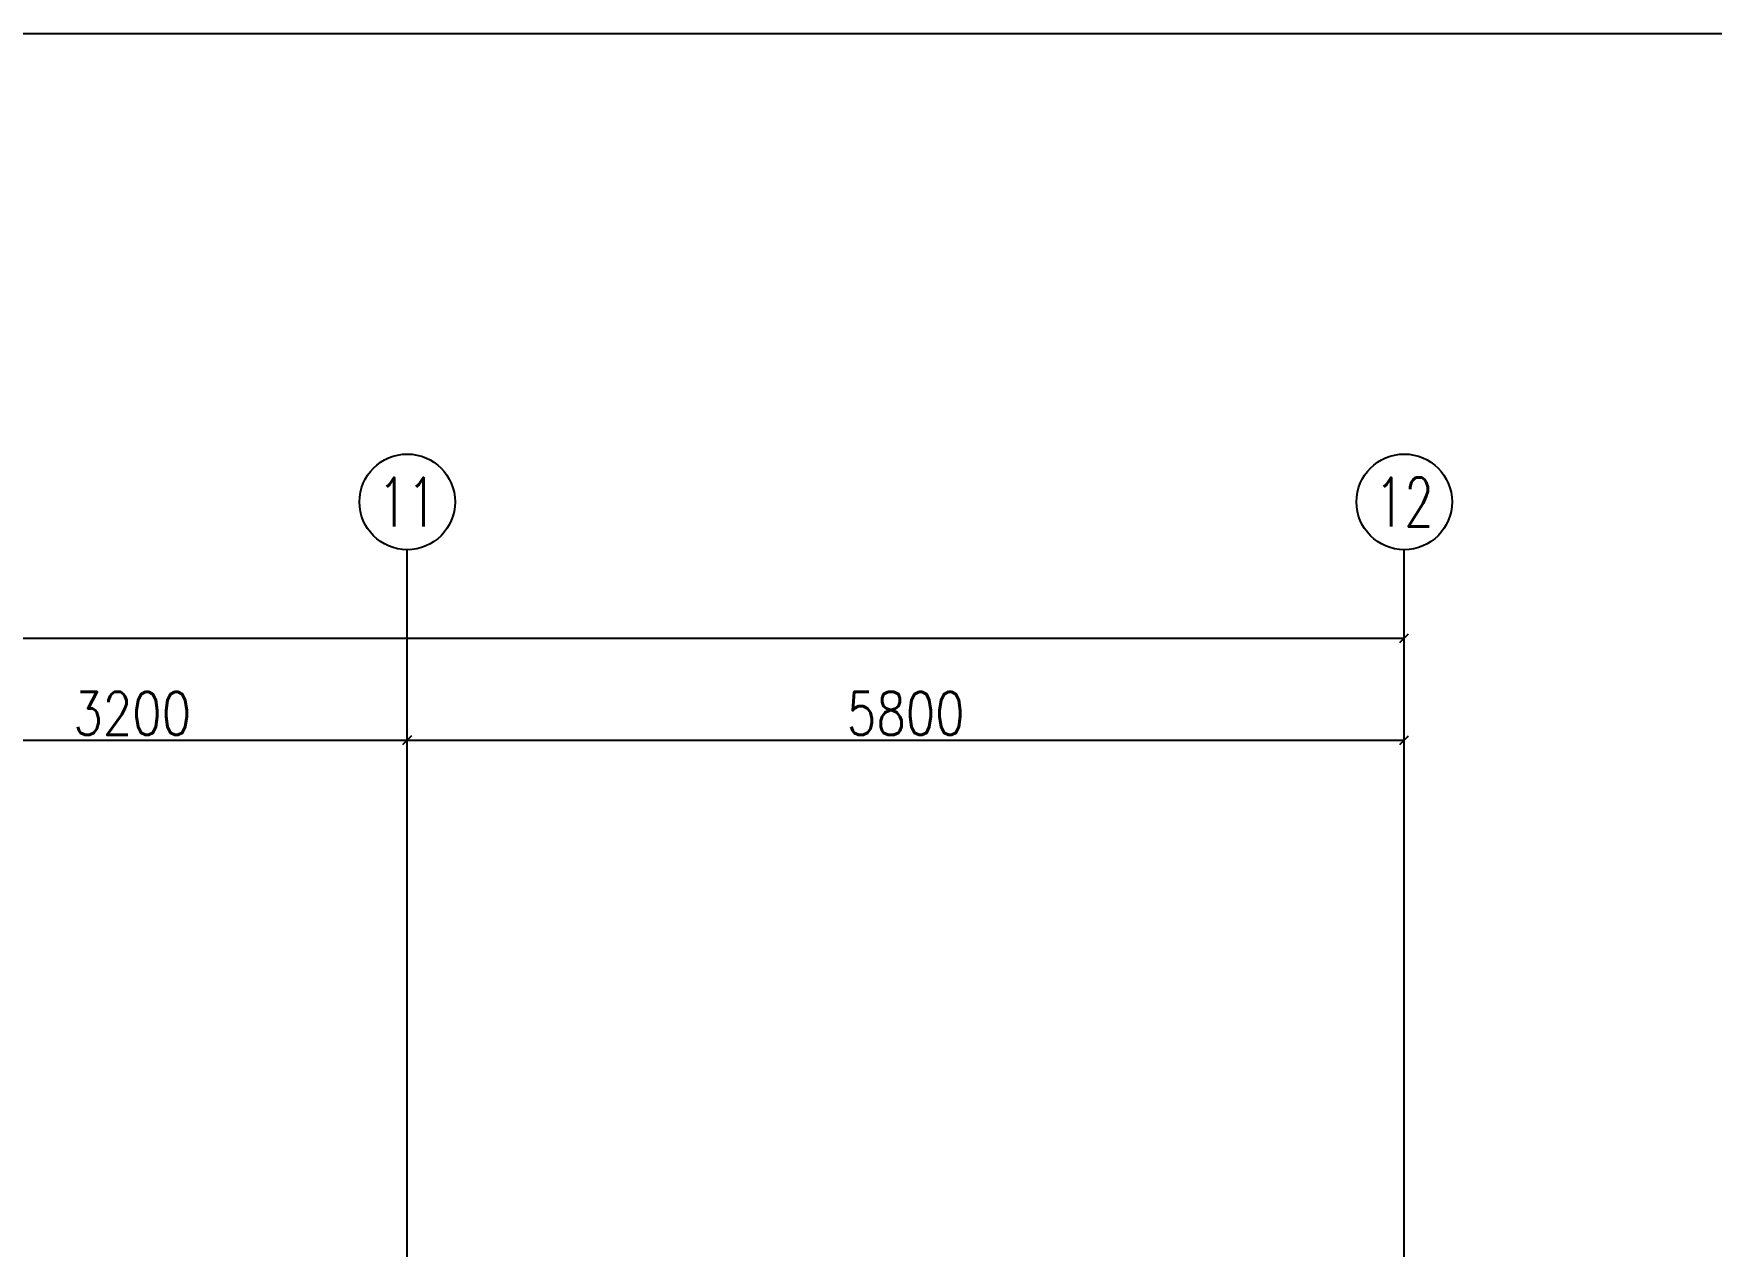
# Model space of a CAD drawing. Extents: x -32840 to 422982, y 280745 to 888746.
# Drawn here: x 118 to 9880, y 467244 to 474298 of the extents above; entities that cross this region are included whole.
import ezdxf
from ezdxf.enums import TextEntityAlignment as Align

# ---------------------------------------------------------------- set-up
doc = ezdxf.new("R2010")
doc.units = 0
doc.header["$LTSCALE"] = 1000
doc.header["$PDMODE"] = 3
for name, pattern in [('CONTINOUS', [0]), ('DASHDOT', [1, 0.5, -0.25, 0, -0.25]), ('HIDDEN', [0.375, 0.25, -0.125])]:
    doc.linetypes.add(name, pattern=pattern)
doc.layers.get('Defpoints').update_dxf_attribs({"linetype": 'HIDDEN'})
doc.layers.add('A-Dim grid', color=3, linetype='Continuous', transparency=0.5)
doc.layers.add('A-GRID', color=31, linetype='DASHDOT')
doc.layers.add('A-GRID NO', color=40, linetype='CONTINOUS')
doc.styles.add('ROMANS', font='romans.shx', dxfattribs={"width": 0.8})
doc.dimstyles.new('A-Dim Grid', dxfattribs={"dimscale": 100, "dimtxt": 2.5, "dimasz": 0.5, "dimexe": 0, "dimexo": 0, "dimgap": 0.3, "dimtad": 1, "dimdec": 0, "dimlfac": -0.01, "dimzin": 3, "dimdsep": 46, "dimtxsty": 'ROMANS', "dimblk": 'OBLIQUE', "dimcen": 5, "dimclrd": 256, "dimclre": 8, "dimclrt": 4, "dimadec": 0, "dimazin": 0, "dimtfac": 1, "dimtdec": 0, "dimtix": 1, "dimtmove": 1, "dimatfit": 3, "dimfxl": 1, "dimfrac": 2, "dimtolj": 1, "dimtzin": 3, "dimlwd": -1, "dimarcsym": 0})

# ---------------------------------------------------------------- blocks, each defined once
blk = doc.blocks.new('Tag-Stair-No')
blk.add_circle((0, 0), 1.369)
at = {"color": 6, "style": 'ROMANS', "width": 0.7}
blk.add_attdef('SN', text='', height=1.4, dxfattribs=at).set_placement((0, -0.003), align=Align.MIDDLE)
blk = doc.blocks.new('_Oblique')
at = {"color": 0, "linetype": 'ByBlock', "lineweight": -2}
blk.add_line((-0.5, -0.5), (0.5, 0.5), dxfattribs=at)
at = {"color": 0, "linetype": 'ByBlock'}
blk.add_line((-0.5, -0.5), (0.5, 0.5), dxfattribs=at)
blk = doc.blocks.new('*D1901')
at = {"layer": 'A-Dim grid', "color": 8, "lineweight": -2, "transparency": 16777216}
for p, q in [((-907.5, 469524.2, 0), (-907.5, 470188.6, 0)), ((2292.5, 469524.2, 0), (2292.5, 470188.6, 0))]:
    blk.add_line(p, q, dxfattribs=at)
at = {"layer": 'A-Dim grid', "transparency": 16777216}
blk.add_line((-907.5, 470188.6, 0), (2292.5, 470188.6, 0), dxfattribs=at)
at = {"layer": 'Defpoints', "color": 0, "transparency": 16777216}
for p in [(2292.5, 470188.6, 0), (-907.5, 469524.2, 0), (2292.5, 469524.2, 0)]:
    blk.add_point(p, dxfattribs=at)
at = {"layer": 'A-Dim grid', "transparency": 16777216, "xscale": 50, "yscale": 50, "zscale": 50, "rotation": 180}
blk.add_blockref('_Oblique', (-907.5, 470188.6, 0), dxfattribs=at)
at = {"layer": 'A-Dim grid', "transparency": 16777216, "xscale": 50, "yscale": 50, "zscale": 50}
blk.add_blockref('_Oblique', (2292.5, 470188.6, 0), dxfattribs=at)
at = {"layer": 'A-Dim grid', "color": 4, "transparency": 16777216, "insert": (692.5, 470343.6, 0), "char_height": 250, "attachment_point": 5, "style": 'ROMANS'}
blk.add_mtext('\\A1;3200', dxfattribs=at)
blk = doc.blocks.new('*D1902')
at = {"layer": 'A-Dim grid', "color": 8, "lineweight": -2, "transparency": 16777216}
for p, q in [((-25607.5, 470116.8, 0), (-25607.5, 470781.3, 0)), ((8092.7, 470116.8, 0), (8092.7, 470781.3, 0))]:
    blk.add_line(p, q, dxfattribs=at)
at = {"layer": 'A-Dim grid', "transparency": 16777216}
blk.add_line((-25607.5, 470781.3, 0), (8092.7, 470781.3, 0), dxfattribs=at)
at = {"layer": 'Defpoints', "color": 0, "transparency": 16777216}
for p in [(8092.7, 470781.3, 0), (-25607.5, 470116.8, 0), (8092.7, 470116.8, 0)]:
    blk.add_point(p, dxfattribs=at)
at = {"layer": 'A-Dim grid', "transparency": 16777216, "xscale": 50, "yscale": 50, "zscale": 50, "rotation": 180}
blk.add_blockref('_Oblique', (-25607.5, 470781.3, 0), dxfattribs=at)
at = {"layer": 'A-Dim grid', "transparency": 16777216, "xscale": 50, "yscale": 50, "zscale": 50}
blk.add_blockref('_Oblique', (8092.7, 470781.3, 0), dxfattribs=at)
at = {"layer": 'A-Dim grid', "color": 4, "transparency": 16777216, "insert": (-8757.4, 470936.3, 0), "char_height": 250, "attachment_point": 5, "style": 'ROMANS'}
blk.add_mtext('\\A1;33700', dxfattribs=at)
blk = doc.blocks.new('*D1903')
at = {"layer": 'A-Dim grid', "color": 8, "lineweight": -2, "transparency": 16777216}
for p, q in [((2292.5, 469524.2, 0), (2292.5, 470188.6, 0)), ((8092.7, 469524.2, 0), (8092.7, 470188.6, 0))]:
    blk.add_line(p, q, dxfattribs=at)
at = {"layer": 'A-Dim grid', "transparency": 16777216}
blk.add_line((2292.5, 470188.6, 0), (8092.7, 470188.6, 0), dxfattribs=at)
at = {"layer": 'Defpoints', "color": 0, "transparency": 16777216}
for p in [(8092.7, 470188.6, 0), (2292.5, 469524.2, 0), (8092.7, 469524.2, 0)]:
    blk.add_point(p, dxfattribs=at)
at = {"layer": 'A-Dim grid', "transparency": 16777216, "xscale": 50, "yscale": 50, "zscale": 50, "rotation": 180}
blk.add_blockref('_Oblique', (2292.5, 470188.6, 0), dxfattribs=at)
at = {"layer": 'A-Dim grid', "transparency": 16777216, "xscale": 50, "yscale": 50, "zscale": 50}
blk.add_blockref('_Oblique', (8092.7, 470188.6, 0), dxfattribs=at)
at = {"layer": 'A-Dim grid', "color": 4, "transparency": 16777216, "insert": (5192.6, 470343.6, 0), "char_height": 250, "attachment_point": 5, "style": 'ROMANS'}
blk.add_mtext('\\A1;5800', dxfattribs=at)

msp = doc.modelspace()

# ---------------------------------------------------------------- linework, layer by layer
msp.add_lwpolyline([(-32840.5, 474297.9), (120491.4, 474297.9), (120491.4, 446301.2), (-32840.5, 446301.2)], close=True)
at = {"layer": 'A-GRID', "ltscale": 1000}
for p, q in [((2292.5, 452041.6, 0), (2292.5, 471295.8, 0)), ((8092.7, 452041.6, 0), (8092.7, 471295.8, 0))]:
    msp.add_line(p, q, dxfattribs=at)

# ---------------------------------------------------------------- block references
at = {"layer": 'A-GRID NO', "xscale": 203.2, "yscale": 203.2, "zscale": 203.2}
for p, values in [((2292.5, 471574, 0), {'SN': '11'}), ((8092.7, 471574, 0), {'SN': '12'})]:
    msp.add_blockref('Tag-Stair-No', p, dxfattribs=at).add_auto_attribs(values)

# ---------------------------------------------------------------- dimensions: what is measured, and where the dimension line sits
at = {"layer": 'A-Dim grid'}
for base, p1, p2, picture, middle in [((8092.7, 470781.3, 0), (-25607.5, 470116.8, 0), (8092.7, 470116.8, 0), '*D1902', (-8757.4, 470936.3, 0)), ((2292.5, 470188.6, 0), (-907.5, 469524.2, 0), (2292.5, 469524.2, 0), '*D1901', (692.5, 470343.6, 0)), ((8092.7, 470188.6, 0), (2292.5, 469524.2, 0), (8092.7, 469524.2, 0), '*D1903', (5192.6, 470343.6, 0))]:
    dim = msp.add_linear_dim(base=base, p1=p1, p2=p2, dimstyle='A-Dim Grid', dxfattribs=at)
    dim.commit()
    dim.dimension.update_dxf_attribs({"geometry": picture, "text_midpoint": middle})

doc.saveas('drawing.dxf')
